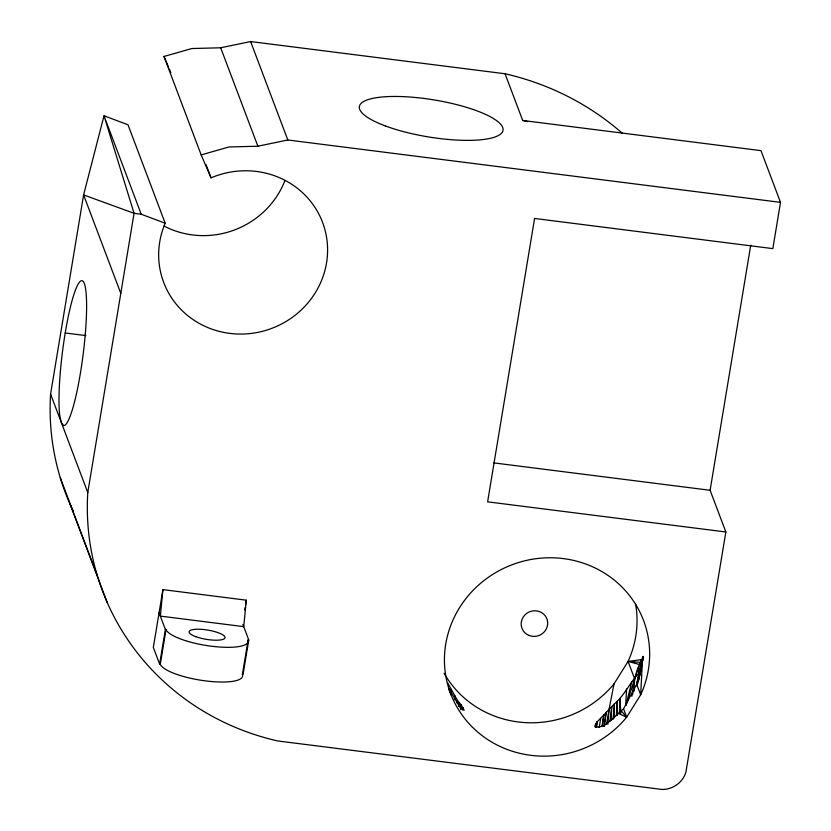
<?xml version="1.0" encoding="UTF-8"?>
<svg xmlns="http://www.w3.org/2000/svg" width="831" height="831" viewBox="0 0 831 831"><rect width="100%" height="100%" fill="white"/><g stroke="black" fill="none" stroke-linecap="round" stroke-linejoin="round"><path stroke-width="1.25" d="M614.213 717.953L614.41 703.857C624.486 695.412 629.805 682.729 638.821 673.172L638.229 668.093L626.387 704.304M634.24 691.039C633.16 678.834 637.741 667.096 643.225 656.438L636.712 684.318L623.541 708.75L612.54 718.96L603.514 725.962L598.86 727.042L596.398 726.938L595.225 726.014L596.97 722.035L614.41 703.857L613.06 719.293M619.407 713.102L619.884 699.079L620.944 712.977M611.117 720.591L611.772 706.454L609.829 721.682M460.873 709.882L461.143 704.823L457.424 700.367L447.618 682.843M616.363 715.522L617.153 701.468L617.225 715.522M625.67 705.488L626.584 689.024M454.723 699.712L454.952 695.848L454.328 699.598M457.237 702.953L457.424 700.367L457.123 702.901M458.961 706.475L459.283 702.59L458.837 706.392M451.036 693.231L451.347 689.398L450.724 693.158M607.825 724.268L609.133 709.051L614.016 683.871L628.07 661.434A103.169 98.609 -20.7 0 0 635.611 604.147M596.492 727.187L596.97 722.035L596.118 727.135M162.918 589.615L160.341 616.093L243.732 626.647L246.298 600.179L162.918 589.615L153.33 647.453L159.635 664.135L160.29 664.218A41.799 10.751 9.4 0 0 205.673 680.911A41.799 10.751 9.4 0 0 242.372 674.606L243.026 674.689L248.77 639.995L242.891 624.424M596.409 727.052L596.97 722.035M604.469 726.211L606.194 712.198L603.867 726.201M632.703 694.207L633.025 691.662M460.654 708.625L461.143 704.823L464.145 710.183L460.239 707.815L449 688.629M602.402 726.169L603.867 714.702L601.966 726.159M631.851 696.368L634.552 678.595L628.07 661.434L641.366 659.648L636.442 685.845M462.774 710.09L463.158 707.586M638.395 680.755L639.455 674.003L638.27 681.513M73.221 511.034A257.215 245.851 -20.7 0 1 50.587 394.102L83.599 194.921L104.01 115.779L127.995 124.775L165.192 223.217A84.918 81.168 -20.7 0 0 231.849 333.626A84.918 81.168 -20.7 0 0 326.905 239.588A84.918 81.168 -20.7 0 0 211.043 177.855L201.164 154.898L163.977 56.466L191.847 48.53L220.682 47.783L250.619 41.55L505.051 73.762A276.214 264.009 -20.7 0 1 622.336 133.292M750.736 245.207L710.11 490.28L725.868 531.985L685.907 772.103C682.989 782.376 672.674 789.668 662.068 789.45L277.699 740.951A257.215 245.851 -20.7 0 1 87.785 492.544L134.071 213.318L104.01 115.779L141.208 214.221L165.192 223.217M159.635 664.135L165.379 629.441L159.074 612.748M160.29 664.218L166.034 629.524L165.379 629.441M244.688 609.912L245.093 607.482M245.498 605.051L246.298 600.179M242.372 674.606L248.116 639.912L248.77 639.995M594.996 726.896L595.422 724.341M599.213 727.447L600.699 718.493M505.051 73.762L522.709 120.474L760.967 150.64L780.506 202.359L772.84 248.625L534.582 218.46L487.62 501.831L725.868 531.985M606.578 724.154L609.133 709.051M595.515 727L596.191 723.188M640.774 671.084L643.028 658.297L639.268 677.327M639.87 673.837L643.225 656.438L638.426 680.537M639.288 677.379L642.353 662.245L640.68 694.799L626.626 717.246A103.169 98.609 -20.7 0 1 454.702 702.87A103.169 98.609 -20.7 0 1 545.51 557.861A103.169 98.609 -20.7 0 1 640.68 694.799L636.712 684.318M625.909 705.519L631.726 682.022M201.164 154.898L229.044 146.962L257.88 146.214L287.817 139.992L780.506 202.359M640.358 662.369L628.07 661.434L639.558 664.54M141.208 214.221L134.071 213.318L83.599 194.921L120.796 293.364M65.213 332.982L85.822 335.589M493.749 462.888L710.11 490.28M618.596 713.476L626.626 717.246L623.541 708.75M621.266 710.848L626.626 717.246M638.8 676.652L637.782 683.549M163.977 56.466L168.413 66.792M169.399 69.087L170.885 72.526M449.052 689.699L451.15 695.028M250.619 41.55L287.817 139.992M220.682 47.783L257.88 146.214M206.057 164.652L211.043 177.855M50.587 394.102L61.099 421.919M61.515 423.01L87.785 492.544M60.279 477.711L97.476 576.143M70.022 504.064L107.22 602.506M619.884 699.079L620.061 713.091M522.709 120.474A276.214 264.009 -20.7 0 1 527.56 121.627M284.825 180.846A84.918 81.168 -20.7 0 1 164.05 226.053M248.116 639.912A41.799 10.751 9.4 0 1 211.417 646.217A41.799 10.751 9.4 0 1 166.034 629.524M614.016 683.871A103.169 98.609 -20.7 0 1 444.128 673.287M63.623 425.545L61.265 422.719L59.687 415.147A73.055 10.419 -82.8 0 1 73.211 296.667A73.055 10.419 -82.8 0 1 85.645 329.585A73.055 10.419 -82.8 0 1 63.623 425.545M386 126.177A72.796 18.718 9.4 0 0 502.184 132.347A72.796 18.718 9.4 0 0 405.383 96.739A72.796 18.718 9.4 0 0 386 126.177M195.773 636.66A18.199 4.685 9.4 0 0 224.827 638.198A18.199 4.685 9.4 0 0 200.624 629.296A18.199 4.685 9.4 0 0 195.773 636.66M529.004 635.445A13.348 12.756 -20.7 0 0 547.639 621.9A13.348 12.756 -20.7 0 0 526.657 613.423A13.348 12.756 -20.7 0 0 529.004 635.445"/></g></svg>
